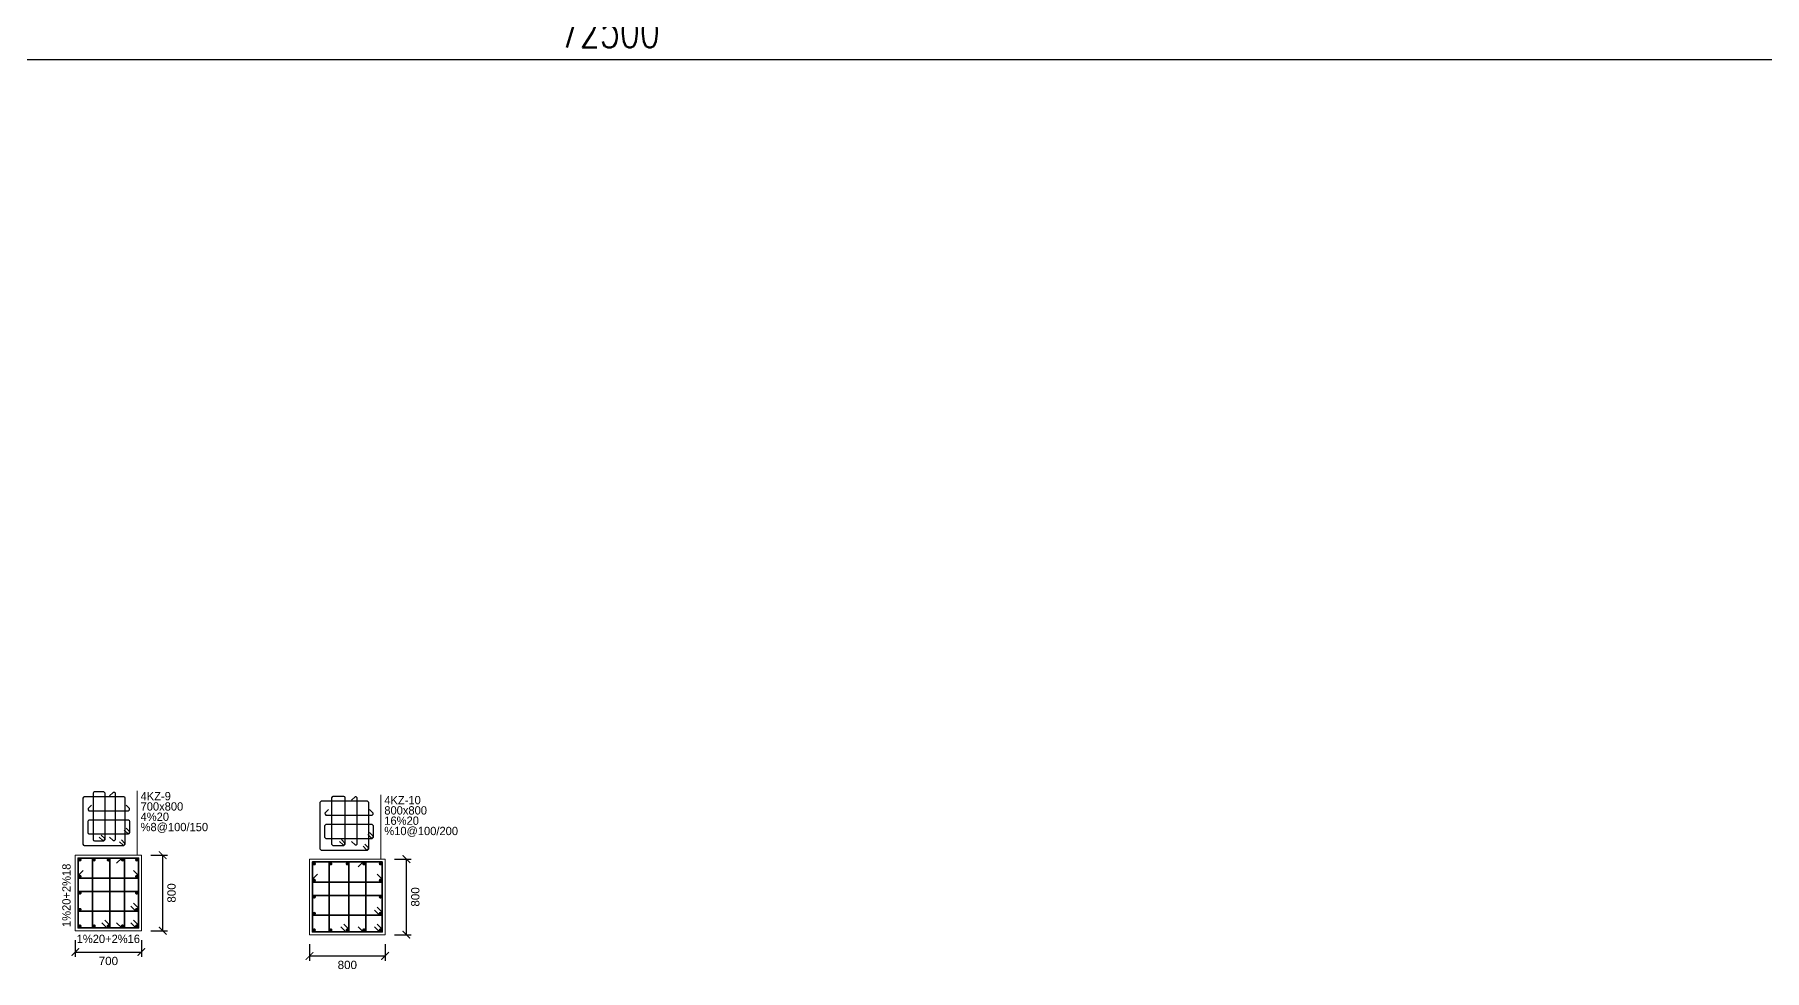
# Model space of a CAD drawing. Header units: millimetres. Extents: x -3831 to 465700, y 39900 to 106100.
# Drawn here: x 230160 to 248475, y 47060 to 56964 of the extents above; entities that cross this region are included whole.
import ezdxf

# ---------------------------------------------------------------- set-up
doc = ezdxf.new("R2010")
doc.units = ezdxf.units.MM
for name, color, linetype in [('AXIS', 3, 'Continuous'), ('column_xxxx', 60, 'Continuous'), ('master_dim_horizontal', 80, 'Continuous'), ('master_dim_vertical', 200, 'Continuous')]:
    doc.layers.add(name, color=color, linetype=linetype)
for name, color, linetype, lineweight in [('S_ColumFocus', 2, 'Continuous', 9), ('S_ColumLocal', 7, 'Continuous', 9), ('S_PColumHoopBar', 14, 'Continuous', 35), ('S_PColumMainBar', 14, 'Continuous', 35), ('S_PColumSect', 2, 'Continuous', 15), ('StirrupFig_x', 30, 'Continuous', 30)]:
    doc.layers.add(name, color=color, linetype=linetype, lineweight=lineweight)
doc.styles.add('_TCH_DIM_T3', font='SIMPLEX', dxfattribs={"width": 0.705882, "bigfont": 'GBCBIG'})
doc.styles.get("Standard").update_dxf_attribs({"font": 'arial.ttf'})
doc.styles.add('xxxx', font='RIF.ttf')
doc.dimstyles.new('_TCH_ARCH&&100', dxfattribs={"dimtxt": 297.5, "dimasz": 100, "dimexe": 250, "dimexo": 300, "dimgap": 126.25, "dimtad": 1, "dimdec": 0, "dimzin": 0, "dimdsep": 46, "dimtxsty": '_TCH_DIM_T3', "dimblk": 'ARCHTICK', "dimcen": 0.09, "dimclrt": 7, "dimazin": 2, "dimtfac": 1, "dimtdec": 0, "dimtix": 1, "dimtmove": 2, "dimatfit": 3, "dimfxl": 100, "dimtolj": 1, "dimtzin": 0, "dimarcsym": 0})
doc.dimstyles.new('Annotative', dxfattribs={"dimtxt": 0.18, "dimasz": 0.18, "dimexe": 0.18, "dimexo": 0.0625, "dimgap": 0.09, "dimtad": 0, "dimtih": 1, "dimtoh": 1, "dimdec": 4, "dimzin": 0, "dimdsep": 46, "dimtxsty": 'Standard', "dimcen": 0.09, "dimadec": 0, "dimazin": 0, "dimtfac": 1, "dimtdec": 4, "dimtofl": 0, "dimtmove": 0, "dimatfit": 3, "dimfxl": 1, "dimtolj": 1, "dimtzin": 0, "dimarcsym": 0})

# ---------------------------------------------------------------- blocks, each defined once
blk = doc.blocks.new('_ArchTick')
at = {"color": 0, "linetype": 'ByBlock', "const_width": 0.15}
blk.add_lwpolyline([(-0.5, -0.5), (0.5, 0.5)], dxfattribs=at)
blk = doc.blocks.new('*D941')
at = {"layer": 'Defpoints', "color": 0, "transparency": 16777216}
for p in [(233721, 48237), (234096, 48237), (233721, 47437)]:
    blk.add_point(p, dxfattribs=at)
at = {"layer": 'master_dim_vertical', "color": 0, "lineweight": -2, "transparency": 16777216}
for p, q in [((233971, 48237), (234146, 48237)), ((234096, 47437), (234096, 48237)), ((233971, 47437), (234146, 47437))]:
    blk.add_line(p, q, dxfattribs=at)
at = {"layer": 'master_dim_vertical', "color": 0, "lineweight": -2, "transparency": 16777216, "xscale": 80, "yscale": 80, "zscale": 80}
for p, rotation in [((234096, 48237), 90), ((234096, 47437), 270)]:
    blk.add_blockref('_ArchTick', p, dxfattribs=dict(at, rotation=rotation))
at = {"layer": 'master_dim_vertical', "color": 0, "transparency": 16777216, "insert": (234191, 47837), "char_height": 88, "attachment_point": 5, "rotation": 90}
blk.add_mtext('\\A1;800', dxfattribs=at)
blk = doc.blocks.new('*D942')
at = {"layer": 'Defpoints', "color": 0, "transparency": 16777216}
for p in [(233071, 47587), (233871, 47587), (233871, 47212)]:
    blk.add_point(p, dxfattribs=at)
at = {"layer": 'master_dim_horizontal', "color": 0, "lineweight": -2, "transparency": 16777216}
for p, q in [((233071, 47337), (233071, 47162)), ((233871, 47337), (233871, 47162)), ((233071, 47212), (233871, 47212))]:
    blk.add_line(p, q, dxfattribs=at)
at = {"layer": 'master_dim_horizontal', "color": 0, "lineweight": -2, "transparency": 16777216, "xscale": 80, "yscale": 80, "zscale": 80, "rotation": 180}
blk.add_blockref('_ArchTick', (233071, 47212), dxfattribs=at)
at = {"layer": 'master_dim_horizontal', "color": 0, "lineweight": -2, "transparency": 16777216, "xscale": 80, "yscale": 80, "zscale": 80}
blk.add_blockref('_ArchTick', (233871, 47212), dxfattribs=at)
at = {"layer": 'master_dim_horizontal', "color": 0, "transparency": 16777216, "insert": (233471, 47117), "char_height": 88, "attachment_point": 5}
blk.add_mtext('\\A1;800', dxfattribs=at)
blk = doc.blocks.new('*D943')
at = {"layer": 'Defpoints', "color": 0, "transparency": 16777216}
for p in [(231141, 48279), (231516, 48279), (231141, 47479)]:
    blk.add_point(p, dxfattribs=at)
at = {"layer": 'master_dim_vertical', "color": 0, "lineweight": -2, "transparency": 16777216}
for p, q in [((231391, 48279), (231566, 48279)), ((231516, 47479), (231516, 48279)), ((231391, 47479), (231566, 47479))]:
    blk.add_line(p, q, dxfattribs=at)
at = {"layer": 'master_dim_vertical', "color": 0, "lineweight": -2, "transparency": 16777216, "xscale": 80, "yscale": 80, "zscale": 80}
for p, rotation in [((231516, 48279), 90), ((231516, 47479), 270)]:
    blk.add_blockref('_ArchTick', p, dxfattribs=dict(at, rotation=rotation))
at = {"layer": 'master_dim_vertical', "color": 0, "transparency": 16777216, "insert": (231610, 47879), "char_height": 88, "attachment_point": 5, "rotation": 90}
blk.add_mtext('\\A1;800', dxfattribs=at)
blk = doc.blocks.new('*D944')
at = {"layer": 'Defpoints', "color": 0, "transparency": 16777216}
for p in [(230591, 47629), (231291, 47629), (231291, 47254)]:
    blk.add_point(p, dxfattribs=at)
at = {"layer": 'master_dim_horizontal', "color": 0, "lineweight": -2, "transparency": 16777216}
for p, q in [((230591, 47379), (230591, 47204)), ((231291, 47379), (231291, 47204)), ((230591, 47254), (231291, 47254))]:
    blk.add_line(p, q, dxfattribs=at)
at = {"layer": 'master_dim_horizontal', "color": 0, "lineweight": -2, "transparency": 16777216, "xscale": 80, "yscale": 80, "zscale": 80, "rotation": 180}
blk.add_blockref('_ArchTick', (230591, 47254), dxfattribs=at)
at = {"layer": 'master_dim_horizontal', "color": 0, "lineweight": -2, "transparency": 16777216, "xscale": 80, "yscale": 80, "zscale": 80}
blk.add_blockref('_ArchTick', (231291, 47254), dxfattribs=at)
at = {"layer": 'master_dim_horizontal', "color": 0, "transparency": 16777216, "insert": (230941, 47159), "char_height": 88, "attachment_point": 5}
blk.add_mtext('\\A1;700', dxfattribs=at)
blk = doc.blocks.new('*D2383')
at = {"layer": 'AXIS', "color": 0, "lineweight": -2, "transparency": 16777216}
for p, q in [((200000, 59700), (200000, 56450)), ((272500, 59700), (272500, 56450)), ((200000, 56700), (272500, 56700))]:
    blk.add_line(p, q, dxfattribs=at)
at = {"layer": 'Defpoints', "color": 0, "transparency": 16777216}
for p in [(200000, 60000), (272500, 60000), (272500, 56700)]:
    blk.add_point(p, dxfattribs=at)
at = {"layer": 'AXIS', "color": 0, "lineweight": -2, "transparency": 16777216, "xscale": 100, "yscale": 100, "zscale": 100, "rotation": 180}
blk.add_blockref('_ArchTick', (200000, 56700), dxfattribs=at)
at = {"layer": 'AXIS', "color": 0, "lineweight": -2, "transparency": 16777216, "xscale": 100, "yscale": 100, "zscale": 100}
blk.add_blockref('_ArchTick', (272500, 56700), dxfattribs=at)
at = {"layer": 'AXIS', "color": 7, "transparency": 16777216, "insert": (236250, 57001.25), "char_height": 350, "attachment_point": 5, "style": '_TCH_DIM_T3'}
blk.add_mtext('\\A1;72500', dxfattribs=at)

msp = doc.modelspace()

# ---------------------------------------------------------------- linework, layer by layer
at = {"layer": 'S_ColumFocus'}
for p, q in [((231246.77464, 48278.95722), (231246.77464, 48960.95722)), ((233827.55031, 48237.20485), (233827.55031, 48919.20485))]:
    msp.add_line(p, q, dxfattribs=at)
at = {"layer": 'S_PColumHoopBar'}
for points in [[(231177.49339, 47561.99017), (231230.52464, 47508.95722), (231260.52464, 47508.95722), (231260.52464, 47538.95722), (231260.52464, 47508.95722), (231260.52464, 48248.95722), (230620.52464, 48248.95722), (230620.52464, 47508.95722), (231230.52464, 47508.95722), (231260.52464, 47508.95722), (231260.52464, 47538.95722), (231207.49339, 47591.99017)], [(230872.49339, 47561.99017), (230925.52464, 47508.95722), (230955.52464, 47508.95722), (230955.52464, 47538.95722), (230955.52464, 47508.95722), (230955.52464, 48248.95722), (230773.02464, 48248.95722), (230773.02464, 47508.95722), (230925.52464, 47508.95722), (230955.52464, 47508.95722), (230955.52464, 47538.95722), (230902.49339, 47591.99017)], [(231028.74339, 47561.99017), (231081.77464, 47508.95722), (231111.77464, 47508.95722), (231111.77464, 48248.95722), (231081.77464, 48248.95722), (231028.74339, 48195.92426)], [(233758.2671, 47520.23781), (233811.30031, 47467.20485), (233841.30031, 47467.20485), (233841.30031, 47497.20485), (233841.30031, 47467.20485), (233841.30031, 48207.20485), (233101.30031, 48207.20485), (233101.30031, 47467.20485), (233811.30031, 47467.20485), (233841.30031, 47467.20485), (233841.30031, 47497.20485), (233788.2671, 47550.23781)], [(233403.2671, 47520.23781), (233456.30031, 47467.20485), (233486.30031, 47467.20485), (233486.30031, 47497.20485), (233486.30031, 47467.20485), (233486.30031, 48207.20485), (233278.80031, 48207.20485), (233278.80031, 47467.20485), (233456.30031, 47467.20485), (233486.30031, 47467.20485), (233486.30031, 47497.20485), (233433.2671, 47550.23781)], [(233584.5171, 47520.23781), (233637.55031, 47467.20485), (233667.55031, 47467.20485), (233667.55031, 48207.20485), (233637.55031, 48207.20485), (233584.5171, 48154.17189)], [(230673.55589, 48118.24017), (230620.52464, 48065.20722), (230620.52464, 48035.20722), (231260.52464, 48035.20722), (231260.52464, 48065.20722), (231207.49339, 48118.24017)], [(233154.33351, 48076.48781), (233101.30031, 48023.45485), (233101.30031, 47993.45485), (233841.30031, 47993.45485), (233841.30031, 48023.45485), (233788.2671, 48076.48781)], [(231177.49339, 47739.49017), (231230.52464, 47686.45722), (231260.52464, 47686.45722), (231260.52464, 47716.45722), (231260.52464, 47686.45722), (231260.52464, 47893.95722), (230620.52464, 47893.95722), (230620.52464, 47686.45722), (231230.52464, 47686.45722), (231260.52464, 47686.45722), (231260.52464, 47716.45722), (231207.49339, 47769.49017)], [(233758.2671, 47697.73781), (233811.30031, 47644.70485), (233841.30031, 47644.70485), (233841.30031, 47674.70485), (233841.30031, 47644.70485), (233841.30031, 47852.20485), (233101.30031, 47852.20485), (233101.30031, 47644.70485), (233811.30031, 47644.70485), (233841.30031, 47644.70485), (233841.30031, 47674.70485), (233788.2671, 47727.73781)]]:
    msp.add_lwpolyline(points, dxfattribs=at)
at = {"layer": 'S_PColumMainBar', "linetype": 'Continuous', "const_width": 17.5}
for points in [[(230648.77464, 48229.45722, 1), (230631.27464, 48229.45722, 1)], [(230799.02464, 48229.45722, 1), (230781.52464, 48229.45722, 1)], [(230949.27464, 48229.45722, 1), (230931.77464, 48229.45722, 1)], [(231099.52464, 48229.45722, 1), (231082.02464, 48229.45722, 1)], [(231249.77464, 48229.45722, 1), (231232.27464, 48229.45722, 1)], [(233129.55031, 48187.70485, 1), (233112.05031, 48187.70485, 1)], [(233304.80031, 48187.70485, 1), (233287.30031, 48187.70485, 1)], [(233480.05031, 48187.70485, 1), (233462.55031, 48187.70485, 1)], [(233655.30031, 48187.70485, 1), (233637.80031, 48187.70485, 1)], [(233830.55031, 48187.70485, 1), (233813.05031, 48187.70485, 1)], [(230648.77464, 48054.20722, 1), (230631.27464, 48054.20722, 1)], [(231249.77464, 48054.20722, 1), (231232.27464, 48054.20722, 1)], [(233129.55031, 48012.45485, 1), (233112.05031, 48012.45485, 1)], [(233830.55031, 48012.45485, 1), (233813.05031, 48012.45485, 1)], [(230648.77464, 47878.95722, 1), (230631.27464, 47878.95722, 1)], [(231249.77464, 47878.95722, 1), (231232.27464, 47878.95722, 1)], [(233129.55031, 47837.20485, 1), (233112.05031, 47837.20485, 1)], [(233830.55031, 47837.20485, 1), (233813.05031, 47837.20485, 1)], [(230648.77464, 47703.70722, 1), (230631.27464, 47703.70722, 1)], [(231249.77464, 47703.70722, 1), (231232.27464, 47703.70722, 1)], [(233129.55031, 47661.95485, 1), (233112.05031, 47661.95485, 1)], [(233830.55031, 47661.95485, 1), (233813.05031, 47661.95485, 1)], [(230648.77464, 47528.45722, 1), (230631.27464, 47528.45722, 1)], [(230799.02464, 47528.45722, 1), (230781.52464, 47528.45722, 1)], [(230949.27464, 47528.45722, 1), (230931.77464, 47528.45722, 1)], [(231099.52464, 47528.45722, 1), (231082.02464, 47528.45722, 1)], [(231249.77464, 47528.45722, 1), (231232.27464, 47528.45722, 1)], [(233129.55031, 47486.70485, 1), (233112.05031, 47486.70485, 1)], [(233304.80031, 47486.70485, 1), (233287.30031, 47486.70485, 1)], [(233480.05031, 47486.70485, 1), (233462.55031, 47486.70485, 1)], [(233655.30031, 47486.70485, 1), (233637.80031, 47486.70485, 1)], [(233830.55031, 47486.70485, 1), (233813.05031, 47486.70485, 1)]]:
    msp.add_lwpolyline(points, format="xyb", close=True, dxfattribs=at)
at = {"layer": 'S_PColumSect', "linetype": 'Continuous'}
for points in [[(230590.52464, 47478.95722), (231290.52464, 47478.95722), (231290.52464, 48278.95722), (230590.52464, 48278.95722)], [(233071.30031, 47437.20485), (233871.30031, 47437.20485), (233871.30031, 48237.20485), (233071.30031, 48237.20485)]]:
    msp.add_lwpolyline(points, close=True, dxfattribs=at)
at = {"layer": 'StirrupFig_x'}
for points in [[(230845.22417, 48471.16496), (230882.34673, 48434.04206, 0.3224276107), (230906.24653, 48443.94152), (230906.24653, 48933.94152, 0.2042195711), (230892.24653, 48947.94152), (230792.49653, 48947.94152, 0.2042196195), (230778.49653, 48933.94152), (230778.49653, 48443.94152, 0.2042195711), (230792.49653, 48429.94152), (230892.24653, 48429.94152, 0.3224297598), (230902.14634, 48453.84099), (230865.02309, 48490.96423)], [(230954.59917, 48471.16496), (230991.72173, 48434.04206, 0.3224276107), (231015.62153, 48443.94152), (231015.62153, 48933.94152, 0.3224276107), (230991.72173, 48943.84099), (230954.59917, 48906.71774)], [(231058.72417, 48421.16496), (231095.84673, 48384.04206, 0.3224276107), (231119.74653, 48393.94152), (231119.74653, 48883.94152, 0.2042195711), (231105.74653, 48897.94152), (230685.74653, 48897.94152, 0.2042196195), (230671.74653, 48883.94152), (230671.74653, 48393.94152, 0.2042195711), (230685.74653, 48379.94152), (231105.74653, 48379.94152, 0.3224297598), (231115.64634, 48403.84099), (231078.52309, 48440.96423)], [(230762.96997, 48809.33923), (230725.84673, 48772.21599, 0.3224297598), (230735.74653, 48748.31652), (231155.74653, 48748.31652, 0.3224297598), (231165.64634, 48772.21599), (231128.52309, 48809.33923)], [(233637.1026, 48374.14411), (233674.22584, 48337.02104, 0.3224276107), (233698.12564, 48346.9205), (233698.12564, 48836.9205, 0.2042195711), (233684.12564, 48850.9205), (233194.12564, 48850.9205, 0.2042196195), (233180.12564, 48836.9205), (233180.12564, 48346.9205, 0.2042195711), (233194.12564, 48332.9205), (233684.12564, 48332.9205, 0.3224297598), (233694.02545, 48356.81997), (233656.90221, 48393.94304)], [(233271.34908, 48762.31804), (233234.22584, 48725.19497, 0.3224297598), (233244.12564, 48701.2955), (233734.12564, 48701.2955, 0.3224297598), (233744.02545, 48725.19497), (233706.90221, 48762.31804)], [(233388.6026, 48424.14411), (233425.72584, 48387.02104, 0.3224276107), (233449.62564, 48396.9205), (233449.62564, 48886.9205, 0.2042196195), (233435.62564, 48900.9205), (233318.37564, 48900.9205, 0.2042195711), (233304.37564, 48886.9205), (233304.37564, 48396.9205, 0.2042195711), (233318.37564, 48382.9205), (233435.62564, 48382.9205, 0.3224297598), (233445.52545, 48406.81997), (233408.40221, 48443.94304)], [(233515.4776, 48424.14411), (233552.60084, 48387.02104, 0.3224276107), (233576.50064, 48396.9205), (233576.50064, 48886.9205, 0.3224276107), (233552.60084, 48896.81997), (233515.4776, 48859.6969)], [(231108.72417, 48545.41496), (231145.84673, 48508.29206, 0.3224276107), (231169.74653, 48518.19152), (231169.74653, 48635.44152, 0.2042195711), (231155.74653, 48649.44152), (230735.74653, 48649.44152, 0.2042196195), (230721.74653, 48635.44152), (230721.74653, 48518.19152, 0.2042195387), (230735.74653, 48504.19152), (231155.74653, 48504.19152, 0.3224297598), (231165.64634, 48528.09099), (231128.52309, 48565.21423)], [(233687.1026, 48498.39411), (233724.22584, 48461.27104, 0.3224276107), (233748.12564, 48471.1705), (233748.12564, 48588.4205, 0.2042196195), (233734.12564, 48602.4205), (233244.12564, 48602.4205, 0.2042196195), (233230.12564, 48588.4205), (233230.12564, 48471.1705, 0.2042195387), (233244.12564, 48457.1705), (233734.12564, 48457.1705, 0.3224297598), (233744.02545, 48481.06997), (233706.90221, 48518.19304)]]:
    msp.add_lwpolyline(points, format="xyb", dxfattribs=at)

# ---------------------------------------------------------------- texts
at = {"layer": 'column_xxxx', "char_height": 88, "attachment_point": 1, "line_spacing_factor": 0.742346, "style": 'xxxx'}
for s, insert, width in [('4KZ-9\\P700x800\\P4%20 %8@100/150', (231281.97464, 48947.75722), 831.2865922), ('4KZ-10\\P800x800\\P16%20 %10@100/200', (233862.75031, 48906.00485), 918.3678771)]:
    msp.add_mtext(s, dxfattribs=dict(at, insert=insert, width=width))
at = {"layer": 'S_ColumLocal', "char_height": 88, "attachment_point": 2, "style": 'xxxx'}
for s, insert, width, rotation in [('1%20+2%18', (230452.97464, 47853.95722), 125.6250189, 89.999998465), ('1%20+2%16', (230940.52464, 47437.20487), 699.3125055, 0.000002498)]:
    msp.add_mtext(s, dxfattribs=dict(at, insert=insert, width=width, rotation=rotation))

# ---------------------------------------------------------------- dimensions: what is measured, and where the dimension line sits
at = {"layer": 'AXIS'}
dim = msp.add_aligned_dim(p1=(200000, 60000), p2=(272500, 60000), distance=-3300, dimstyle='_TCH_ARCH&&100', override={"dimtxt": 350}, dxfattribs=at)
dim.commit()
dim.dimension.update_dxf_attribs({"geometry": '*D2383', "text_midpoint": (236250, 57001.25)})
at = {"layer": 'master_dim_horizontal'}
for p1, p2, text, picture, middle in [((230590.52464, 47628.95722), (231290.52464, 47628.95722), '700', '*D944', (230940.52464, 47159.02679)), ((233071.30031, 47587.20485), (233871.30031, 47587.20485), '800', '*D942', (233471.30031, 47117.27443))]:
    dim = msp.add_aligned_dim(p1=p1, p2=p2, distance=-375, text=text, dimstyle='Annotative', override={"dimscale": 1, "dimtxt": 88, "dimasz": 80, "dimexe": 50, "dimexo": 250, "dimgap": 50, "dimtad": 2, "dimtih": 0, "dimtoh": 1, "dimblk1": 'ArchTick', "dimblk2": 'ArchTick', "dimsah": 1, "dimtix": 0, "dimtofl": 0, "dimtmove": 0, "dimatfit": 3}, dxfattribs=at)
    dim.commit()
    dim.dimension.update_dxf_attribs({"geometry": picture, "text_midpoint": middle})
at = {"layer": 'master_dim_vertical'}
for p1, p2, picture, middle in [((231140.52464, 47478.95722), (231140.52464, 48278.95722), '*D943', (231610.45506, 47878.95722)), ((233721.30031, 47437.20485), (233721.30031, 48237.20485), '*D941', (234191.23073, 47837.20485))]:
    dim = msp.add_aligned_dim(p1=p1, p2=p2, distance=-375, text='800', dimstyle='Annotative', override={"dimscale": 1, "dimtxt": 88, "dimasz": 80, "dimexe": 50, "dimexo": 250, "dimgap": 50, "dimtad": 2, "dimtih": 0, "dimtoh": 1, "dimblk1": 'ArchTick', "dimblk2": 'ArchTick', "dimsah": 1, "dimtix": 0, "dimtofl": 0, "dimtmove": 0, "dimatfit": 3}, dxfattribs=at)
    dim.commit()
    dim.dimension.update_dxf_attribs({"geometry": picture, "text_midpoint": middle})

doc.saveas('drawing.dxf')
